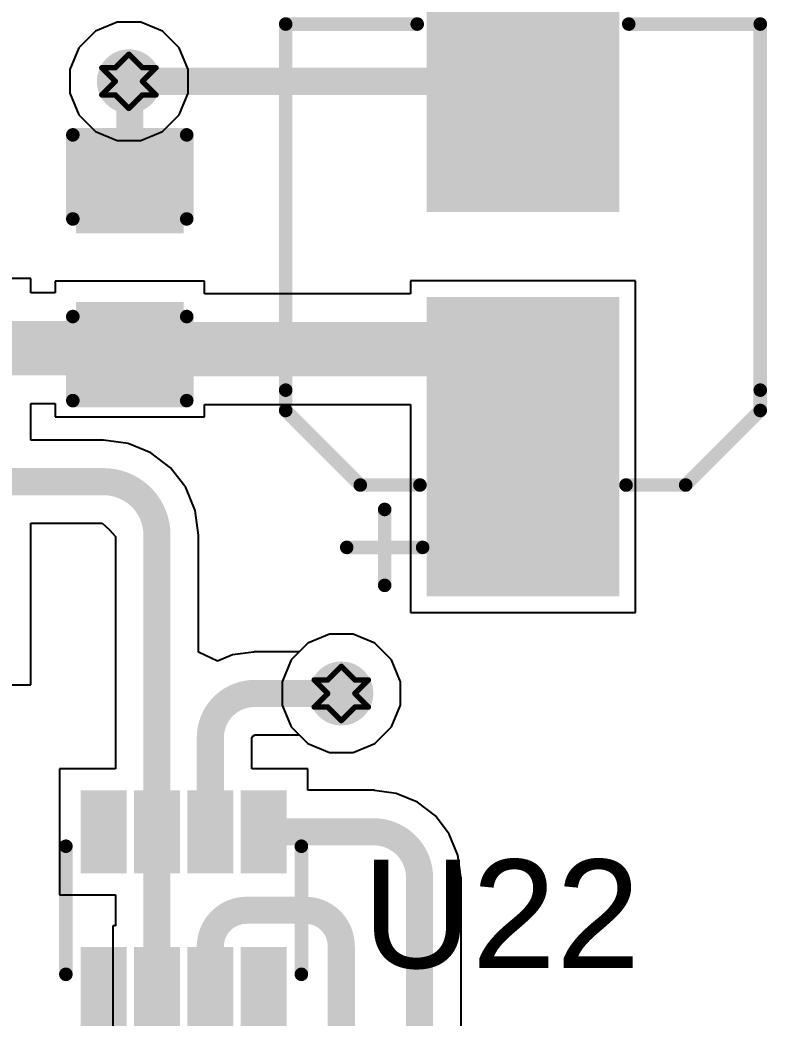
# Model space of a CAD drawing. Header units: inches. Extents: x 24 to 500, y 68 to 269.
# Drawn here: x 252.36 to 259.36, y 108.85 to 118.2 of the extents above; entities that cross this region are included whole.
import ezdxf

# ---------------------------------------------------------------- set-up
doc = ezdxf.new("R2010")
doc.units = ezdxf.units.IN
for name, color, linetype in [('Bottom Layer', 5, 'Continuous'), ('Drill Drawing', 1, 'Continuous'), ('Layer 1', 16, 'Continuous'), ('Layer 2', 76, 'Continuous'), ('Top Layer', 1, 'Continuous'), ('Top Overlay', 2, 'Continuous'), ('Top Paste', 8, 'Continuous'), ('Top Solder', 216, 'Continuous'), ('Via Holes', 16, 'Continuous')]:
    doc.layers.add(name, color=color, linetype=linetype)
doc.styles.add('Arial', font='', dxfattribs={"height": 0.2})
doc.styles.get('Arial').set_extended_font_data('Arial')

# ---------------------------------------------------------------- blocks, each defined once
blk = doc.blocks.new('SOT_583_5')
at = {"layer": 'Top Layer'}
for points in [[(-1.07, 0.91), (-0.4, 0.91), (-0.4, 0.59), (-1.07, 0.59)], [(0.4, 0.91), (1.07, 0.91), (1.07, 0.59), (0.4, 0.59)], [(-1.07, 0.41), (-0.4, 0.41), (-0.4, 0.09), (-1.07, 0.09)], [(0.4, 0.41), (1.07, 0.41), (1.07, 0.09), (0.4, 0.09)], [(-1.07, -0.09), (-0.4, -0.09), (-0.4, -0.41), (-1.07, -0.41)], [(0.4, -0.09), (1.07, -0.09), (1.07, -0.41), (0.4, -0.41)], [(-1.07, -0.59), (-0.4, -0.59), (-0.4, -0.91), (-1.07, -0.91)], [(0.4, -0.59), (1.07, -0.59), (1.07, -0.91), (0.4, -0.91)]]:
    blk.add_hatch(color=1, dxfattribs=at).paths.add_polyline_path(points)
at = {"layer": 'Top Paste'}
for points in [[(-1.07, 0.91), (-0.4, 0.91), (-0.4, 0.59), (-1.07, 0.59)], [(0.4, 0.91), (1.07, 0.91), (1.07, 0.59), (0.4, 0.59)], [(-1.07, 0.41), (-0.4, 0.41), (-0.4, 0.09), (-1.07, 0.09)], [(0.4, 0.41), (1.07, 0.41), (1.07, 0.09), (0.4, 0.09)], [(-1.07, -0.09), (-0.4, -0.09), (-0.4, -0.41), (-1.07, -0.41)], [(0.4, -0.09), (1.07, -0.09), (1.07, -0.41), (0.4, -0.41)], [(-1.07, -0.59), (-0.4, -0.59), (-0.4, -0.91), (-1.07, -0.91)], [(0.4, -0.59), (1.07, -0.59), (1.07, -0.91), (0.4, -0.91)]]:
    blk.add_hatch(color=8, dxfattribs=at).paths.add_polyline_path(points)
at = {"layer": 'Top Solder'}
for points in [[(-1.125, 0.965), (-0.345, 0.965), (-0.345, 0.535), (-1.125, 0.535)], [(0.345, 0.965), (1.125, 0.965), (1.125, 0.535), (0.345, 0.535)], [(-1.125, 0.465), (-0.345, 0.465), (-0.345, 0.035), (-1.125, 0.035)], [(0.345, 0.465), (1.125, 0.465), (1.125, 0.035), (0.345, 0.035)], [(-1.125, -0.035), (-0.345, -0.035), (-0.345, -0.465), (-1.125, -0.465)], [(0.345, -0.035), (1.125, -0.035), (1.125, -0.465), (0.345, -0.465)], [(-1.125, -0.535), (-0.345, -0.535), (-0.345, -0.965), (-1.125, -0.965)], [(0.345, -0.535), (1.125, -0.535), (1.125, -0.965), (0.345, -0.965)]]:
    blk.add_hatch(color=216, dxfattribs=at).paths.add_polyline_path(points)
at = {"layer": 'Top Overlay'}
for points in [[(-0.6, 1.103, 0.127, 0.127, 0), (0.6, 1.103, 0.127, 0.127, 0)], [(-1.3208, 0.889, 0.127, 0.127, 0), (-1.3208, 0.635, 0.127, 0.127, 0)], [(-1.3208, 0.889, 0.127, 0.127, 0), (-1.1938, 0.762, 0.127, 0.127, 0)], [(-1.1938, 0.762, 0.127, 0.127, 0), (-1.3208, 0.635, 0.127, 0.127, 0)], [(-0.6, -1.103, 0.127, 0.127, 0), (0.6, -1.103, 0.127, 0.127, 0)]]:
    blk.add_lwpolyline(points, format="xyseb", dxfattribs=at)
for points in [[(-0.6317, 1.103, 0.0635, 0.0635, 1), (-0.5682, 1.103, 0.0635, 0.0635, 1)], [(0.5682, 1.103, 0.0635, 0.0635, 1), (0.6317, 1.103, 0.0635, 0.0635, 1)], [(-1.3526, 0.889, 0.0635, 0.0635, 1), (-1.2891, 0.889, 0.0635, 0.0635, 1)], [(-1.3526, 0.889, 0.0635, 0.0635, 1), (-1.2891, 0.889, 0.0635, 0.0635, 1)], [(-1.2255, 0.762, 0.0635, 0.0635, 1), (-1.1621, 0.762, 0.0635, 0.0635, 1)], [(-1.2255, 0.762, 0.0635, 0.0635, 1), (-1.1621, 0.762, 0.0635, 0.0635, 1)], [(-1.3525, 0.635, 0.0635, 0.0635, 1), (-1.2891, 0.635, 0.0635, 0.0635, 1)], [(-1.3525, 0.635, 0.0635, 0.0635, 1), (-1.2891, 0.635, 0.0635, 0.0635, 1)], [(-0.6317, -1.103, 0.0635, 0.0635, 1), (-0.5682, -1.103, 0.0635, 0.0635, 1)], [(0.5682, -1.103, 0.0635, 0.0635, 1), (0.6317, -1.103, 0.0635, 0.0635, 1)]]:
    blk.add_lwpolyline(points, format="xyseb", close=True, dxfattribs=at)
blk = doc.blocks.new('RVT1E100M0405__18')
at = {"layer": 'Top Layer'}
for points in [[(-3.1, 0.8), (-0.5, 0.8), (-0.5, -0.8), (-3.1, -0.8)], [(0.5, 0.8), (3.1, 0.8), (3.1, -0.8), (0.5, -0.8)]]:
    blk.add_hatch(color=1, dxfattribs=at).paths.add_polyline_path(points)
at = {"layer": 'Top Paste'}
for points in [[(-3.1, 0.8), (-0.5, 0.8), (-0.5, -0.8), (-3.1, -0.8)], [(0.5, 0.8), (3.1, 0.8), (3.1, -0.8), (0.5, -0.8)]]:
    blk.add_hatch(color=8, dxfattribs=at).paths.add_polyline_path(points)
at = {"layer": 'Top Solder'}
for points in [[(-3.2016, 0.9016), (-0.3984, 0.9016), (-0.3984, -0.9016), (-3.2016, -0.9016)], [(0.3984, 0.9016), (3.2016, 0.9016), (3.2016, -0.9016), (0.3984, -0.9016)]]:
    blk.add_hatch(color=216, dxfattribs=at).paths.add_polyline_path(points)
at = {"layer": 'Top Overlay'}
for points in [[(-1.4605, 2.2225, 0.127, 0.127, 0), (-2.159, 1.524, 0.127, 0.127, 0)], [(-1.4605, 2.2225, 0.127, 0.127, 0), (-1.27, 2.2225, 0.127, 0.127, 0)], [(-1.27, 2.2225, 0.127, 0.127, 0), (2.159, 2.2225, 0.127, 0.127, 0)], [(2.159, 2.2225, 0.127, 0.127, 0), (2.159, 0.9906, 0.127, 0.127, 0)], [(-2.7432, 1.651, 0.127, 0.127, 0), (-2.7432, 0.9398, 0.127, 0.127, 0)], [(-2.159, 1.524, 0.127, 0.127, 0), (-2.159, 0.9652, 0.127, 0.127, 0)], [(-3.0988, 1.2954, 0.127, 0.127, 0), (-2.3876, 1.2954, 0.127, 0.127, 0)], [(-2.159, -0.9652, 0.127, 0.127, 0), (-2.159, -1.524, 0.127, 0.127, 0)], [(2.159, -0.9906, 0.127, 0.127, 0), (2.159, -2.2225, 0.127, 0.127, 0)], [(-2.159, -1.524, 0.127, 0.127, 0), (-1.4605, -2.2225, 0.127, 0.127, 0)], [(-1.4605, -2.2225, 0.127, 0.127, 0), (-1.27, -2.2225, 0.127, 0.127, 0)], [(-1.27, -2.2225, 0.127, 0.127, 0), (2.159, -2.2225, 0.127, 0.127, 0)]]:
    blk.add_lwpolyline(points, format="xyseb", dxfattribs=at)
for points in [[(-1.4923, 2.2225, 0.0635, 0.0635, 1), (-1.4287, 2.2225, 0.0635, 0.0635, 1)], [(-1.4923, 2.2225, 0.0635, 0.0635, 1), (-1.4287, 2.2225, 0.0635, 0.0635, 1)], [(-1.3017, 2.2225, 0.0635, 0.0635, 1), (-1.2383, 2.2225, 0.0635, 0.0635, 1)], [(-1.3017, 2.2225, 0.0635, 0.0635, 1), (-1.2383, 2.2225, 0.0635, 0.0635, 1)], [(2.1273, 2.2225, 0.0635, 0.0635, 1), (2.1907, 2.2225, 0.0635, 0.0635, 1)], [(2.1273, 2.2225, 0.0635, 0.0635, 1), (2.1907, 2.2225, 0.0635, 0.0635, 1)], [(-2.775, 1.651, 0.0635, 0.0635, 1), (-2.7115, 1.651, 0.0635, 0.0635, 1)], [(-2.1907, 1.524, 0.0635, 0.0635, 1), (-2.1273, 1.524, 0.0635, 0.0635, 1)], [(-2.1907, 1.524, 0.0635, 0.0635, 1), (-2.1273, 1.524, 0.0635, 0.0635, 1)], [(-3.1305, 1.2954, 0.0635, 0.0635, 1), (-3.0671, 1.2954, 0.0635, 0.0635, 1)], [(-2.4194, 1.2954, 0.0635, 0.0635, 1), (-2.3559, 1.2954, 0.0635, 0.0635, 1)], [(-2.1907, 0.9652, 0.0635, 0.0635, 1), (-2.1272, 0.9652, 0.0635, 0.0635, 1)], [(2.1273, 0.9906, 0.0635, 0.0635, 1), (2.1907, 0.9906, 0.0635, 0.0635, 1)], [(-2.775, 0.9398, 0.0635, 0.0635, 1), (-2.7115, 0.9398, 0.0635, 0.0635, 1)], [(-2.1907, -0.9652, 0.0635, 0.0635, 1), (-2.1272, -0.9652, 0.0635, 0.0635, 1)], [(2.1273, -0.9906, 0.0635, 0.0635, 1), (2.1907, -0.9906, 0.0635, 0.0635, 1)], [(-2.1907, -1.524, 0.0635, 0.0635, 1), (-2.1273, -1.524, 0.0635, 0.0635, 1)], [(-2.1907, -1.524, 0.0635, 0.0635, 1), (-2.1273, -1.524, 0.0635, 0.0635, 1)], [(-1.4923, -2.2225, 0.0635, 0.0635, 1), (-1.4287, -2.2225, 0.0635, 0.0635, 1)], [(-1.4923, -2.2225, 0.0635, 0.0635, 1), (-1.4287, -2.2225, 0.0635, 0.0635, 1)], [(-1.3017, -2.2225, 0.0635, 0.0635, 1), (-1.2383, -2.2225, 0.0635, 0.0635, 1)], [(-1.3017, -2.2225, 0.0635, 0.0635, 1), (-1.2383, -2.2225, 0.0635, 0.0635, 1)], [(2.1273, -2.2225, 0.0635, 0.0635, 1), (2.1907, -2.2225, 0.0635, 0.0635, 1)], [(2.1273, -2.2225, 0.0635, 0.0635, 1), (2.1907, -2.2225, 0.0635, 0.0635, 1)]]:
    blk.add_lwpolyline(points, format="xyseb", close=True, dxfattribs=at)
blk = doc.blocks.new('C___0603_19')
at = {"layer": 'Top Layer'}
for points in [[(-0.381, 0.4445), (-0.381, -0.4445), (-1.143, -0.4445), (-1.143, 0.4445)], [(1.143, 0.4445), (1.143, -0.4445), (0.381, -0.4445), (0.381, 0.4445)]]:
    blk.add_hatch(color=1, dxfattribs=at).paths.add_polyline_path(points)
at = {"layer": 'Top Paste'}
for points in [[(-0.381, 0.4445), (-0.381, -0.4445), (-1.143, -0.4445), (-1.143, 0.4445)], [(1.143, 0.4445), (1.143, -0.4445), (0.381, -0.4445), (0.381, 0.4445)]]:
    blk.add_hatch(color=8, dxfattribs=at).paths.add_polyline_path(points)
at = {"layer": 'Top Solder'}
for points in [[(-0.321, 0.5045), (-0.321, -0.5045), (-1.203, -0.5045), (-1.203, 0.5045)], [(1.203, 0.5045), (1.203, -0.5045), (0.321, -0.5045), (0.321, 0.5045)]]:
    blk.add_hatch(color=216, dxfattribs=at).paths.add_polyline_path(points)
at = {"layer": 'Top Overlay'}
for points in [[(-1.2446, -0.5334, 0.127, 0.127, 0), (-1.2446, 0.5334, 0.127, 0.127, 0)], [(-0.4572, 0.5334, 0.127, 0.127, 0), (-1.2446, 0.5334, 0.127, 0.127, 0)], [(1.2446, 0.5334, 0.127, 0.127, 0), (0.4572, 0.5334, 0.127, 0.127, 0)], [(1.2446, -0.5334, 0.127, 0.127, 0), (1.2446, 0.5334, 0.127, 0.127, 0)], [(-0.4572, -0.5334, 0.127, 0.127, 0), (-1.2446, -0.5334, 0.127, 0.127, 0)], [(1.2446, -0.5334, 0.127, 0.127, 0), (0.4572, -0.5334, 0.127, 0.127, 0)]]:
    blk.add_lwpolyline(points, format="xyseb", dxfattribs=at)
for points in [[(-1.2764, 0.5334, 0.0635, 0.0635, 1), (-1.2129, 0.5334, 0.0635, 0.0635, 1)], [(-1.2764, 0.5334, 0.0635, 0.0635, 1), (-1.2129, 0.5334, 0.0635, 0.0635, 1)], [(-0.489, 0.5334, 0.0635, 0.0635, 1), (-0.4255, 0.5334, 0.0635, 0.0635, 1)], [(0.4254, 0.5334, 0.0635, 0.0635, 1), (0.4889, 0.5334, 0.0635, 0.0635, 1)], [(1.2128, 0.5334, 0.0635, 0.0635, 1), (1.2764, 0.5334, 0.0635, 0.0635, 1)], [(1.2128, 0.5334, 0.0635, 0.0635, 1), (1.2764, 0.5334, 0.0635, 0.0635, 1)], [(-1.2764, -0.5334, 0.0635, 0.0635, 1), (-1.2129, -0.5334, 0.0635, 0.0635, 1)], [(-1.2764, -0.5334, 0.0635, 0.0635, 1), (-1.2129, -0.5334, 0.0635, 0.0635, 1)], [(-0.489, -0.5334, 0.0635, 0.0635, 1), (-0.4255, -0.5334, 0.0635, 0.0635, 1)], [(0.4254, -0.5334, 0.0635, 0.0635, 1), (0.4889, -0.5334, 0.0635, 0.0635, 1)], [(1.2128, -0.5334, 0.0635, 0.0635, 1), (1.2763, -0.5334, 0.0635, 0.0635, 1)], [(1.2128, -0.5334, 0.0635, 0.0635, 1), (1.2763, -0.5334, 0.0635, 0.0635, 1)]]:
    blk.add_lwpolyline(points, format="xyseb", close=True, dxfattribs=at)

msp = doc.modelspace()

# ---------------------------------------------------------------- hatches: boundary and pattern name
at = {"layer": 'Bottom Layer'}
h = msp.add_hatch(color=5, dxfattribs=at)
edge = h.paths.add_edge_path()
edge.add_arc((253.3822, 117.621), 0.3, 0, 360)
h = msp.add_hatch(color=5, dxfattribs=at)
edge = h.paths.add_edge_path()
edge.add_arc((255.3716, 111.887), 0.3, 0, 360)
at = {"layer": 'Layer 1'}
h = msp.add_hatch(color=16, dxfattribs=at)
edge = h.paths.add_edge_path()
edge.add_arc((253.3822, 117.621), 0.3, 0, 360)
h = msp.add_hatch(color=16, dxfattribs=at)
edge = h.paths.add_edge_path()
edge.add_arc((255.3716, 111.887), 0.3, 0, 360)
at = {"layer": 'Layer 2'}
h = msp.add_hatch(color=76, dxfattribs=at)
edge = h.paths.add_edge_path()
edge.add_arc((253.3822, 117.621), 0.3, 0, 360)
h = msp.add_hatch(color=76, dxfattribs=at)
edge = h.paths.add_edge_path()
edge.add_arc((255.3716, 111.887), 0.3, 0, 360)
at = {"layer": 'Top Layer'}
h = msp.add_hatch(color=1, dxfattribs=at)
edge = h.paths.add_edge_path()
edge.add_arc((253.3822, 117.621), 0.3, 0, 360)
h = msp.add_hatch(color=1, dxfattribs=at)
edge = h.paths.add_edge_path()
edge.add_arc((255.3716, 111.887), 0.3, 0, 360)
at = {"layer": 'Via Holes'}
h = msp.add_hatch(color=7, dxfattribs=at)
edge = h.paths.add_edge_path()
edge.add_arc((253.3822, 117.621), 0.15, 0, 360)
h = msp.add_hatch(color=7, dxfattribs=at)
edge = h.paths.add_edge_path()
edge.add_arc((255.3716, 111.887), 0.15, 0, 360)

# ---------------------------------------------------------------- linework, layer by layer
at = {"layer": 'Bottom Layer'}
for p, q in [((255.2614, 112.441), (255.0578, 112.3567)), ((255.4818, 112.441), (255.2614, 112.441)), ((255.6854, 112.3567), (255.4818, 112.441)), ((255.0578, 112.3567), (254.9019, 112.2008)), ((255.8413, 112.2008), (255.6854, 112.3567)), ((254.9019, 112.2008), (254.8176, 111.9972)), ((255.9256, 111.9972), (255.8413, 112.2008)), ((254.8176, 111.9972), (254.8176, 111.7768)), ((255.9256, 111.7768), (255.9256, 111.9972)), ((254.8176, 111.7768), (254.9019, 111.5732)), ((255.8413, 111.5732), (255.9256, 111.7768)), ((254.9019, 111.5732), (255.0578, 111.4173)), ((255.6854, 111.4173), (255.8413, 111.5732)), ((255.0578, 111.4173), (255.2614, 111.333)), ((255.4818, 111.333), (255.6854, 111.4173)), ((255.2614, 111.333), (255.4818, 111.333))]:
    msp.add_line(p, q, dxfattribs=at)
at = {"layer": 'Drill Drawing'}
for points in [[(253.2552, 117.748, 0.0508, 0.0508, 0), (253.3822, 117.875, 0.0508, 0.0508, 0)], [(253.3822, 117.875, 0.0508, 0.0508, 0), (253.5092, 117.748, 0.0508, 0.0508, 0)], [(253.1282, 117.748, 0.0508, 0.0508, 0), (253.2552, 117.621, 0.0508, 0.0508, 0)], [(253.1282, 117.748, 0.0508, 0.0508, 0), (253.2552, 117.748, 0.0508, 0.0508, 0)], [(253.5092, 117.748, 0.0508, 0.0508, 0), (253.6362, 117.748, 0.0508, 0.0508, 0)], [(253.5092, 117.621, 0.0508, 0.0508, 0), (253.6362, 117.748, 0.0508, 0.0508, 0)], [(253.1282, 117.494, 0.0508, 0.0508, 0), (253.2552, 117.621, 0.0508, 0.0508, 0)], [(253.5092, 117.621, 0.0508, 0.0508, 0), (253.6362, 117.494, 0.0508, 0.0508, 0)], [(253.1282, 117.494, 0.0508, 0.0508, 0), (253.2552, 117.494, 0.0508, 0.0508, 0)], [(253.2552, 117.494, 0.0508, 0.0508, 0), (253.3822, 117.367, 0.0508, 0.0508, 0)], [(253.3822, 117.367, 0.0508, 0.0508, 0), (253.5092, 117.494, 0.0508, 0.0508, 0)], [(253.5092, 117.494, 0.0508, 0.0508, 0), (253.6362, 117.494, 0.0508, 0.0508, 0)], [(255.2446, 112.014, 0.0508, 0.0508, 0), (255.3716, 112.141, 0.0508, 0.0508, 0)], [(255.3716, 112.141, 0.0508, 0.0508, 0), (255.4986, 112.014, 0.0508, 0.0508, 0)], [(255.1176, 112.014, 0.0508, 0.0508, 0), (255.2446, 111.887, 0.0508, 0.0508, 0)], [(255.1176, 112.014, 0.0508, 0.0508, 0), (255.2446, 112.014, 0.0508, 0.0508, 0)], [(255.4986, 112.014, 0.0508, 0.0508, 0), (255.6256, 112.014, 0.0508, 0.0508, 0)], [(255.4986, 111.887, 0.0508, 0.0508, 0), (255.6256, 112.014, 0.0508, 0.0508, 0)], [(255.1176, 111.76, 0.0508, 0.0508, 0), (255.2446, 111.887, 0.0508, 0.0508, 0)], [(255.4986, 111.887, 0.0508, 0.0508, 0), (255.6256, 111.76, 0.0508, 0.0508, 0)], [(255.1176, 111.76, 0.0508, 0.0508, 0), (255.2446, 111.76, 0.0508, 0.0508, 0)], [(255.2446, 111.76, 0.0508, 0.0508, 0), (255.3716, 111.633, 0.0508, 0.0508, 0)], [(255.3716, 111.633, 0.0508, 0.0508, 0), (255.4986, 111.76, 0.0508, 0.0508, 0)], [(255.4986, 111.76, 0.0508, 0.0508, 0), (255.6256, 111.76, 0.0508, 0.0508, 0)]]:
    msp.add_lwpolyline(points, format="xyseb", dxfattribs=at)
for points in [[(253.3695, 117.875, 0.0254, 0.0254, 1), (253.3949, 117.875, 0.0254, 0.0254, 1)], [(253.3695, 117.875, 0.0254, 0.0254, 1), (253.3949, 117.875, 0.0254, 0.0254, 1)], [(253.1155, 117.748, 0.0254, 0.0254, 1), (253.1409, 117.748, 0.0254, 0.0254, 1)], [(253.1155, 117.748, 0.0254, 0.0254, 1), (253.1409, 117.748, 0.0254, 0.0254, 1)], [(253.2425, 117.748, 0.0254, 0.0254, 1), (253.2679, 117.748, 0.0254, 0.0254, 1)], [(253.2425, 117.748, 0.0254, 0.0254, 1), (253.2679, 117.748, 0.0254, 0.0254, 1)], [(253.4965, 117.748, 0.0254, 0.0254, 1), (253.5219, 117.748, 0.0254, 0.0254, 1)], [(253.4965, 117.748, 0.0254, 0.0254, 1), (253.5219, 117.748, 0.0254, 0.0254, 1)], [(253.6235, 117.748, 0.0254, 0.0254, 1), (253.6489, 117.748, 0.0254, 0.0254, 1)], [(253.6235, 117.748, 0.0254, 0.0254, 1), (253.6489, 117.748, 0.0254, 0.0254, 1)], [(253.2425, 117.621, 0.0254, 0.0254, 1), (253.2679, 117.621, 0.0254, 0.0254, 1)], [(253.2425, 117.621, 0.0254, 0.0254, 1), (253.2679, 117.621, 0.0254, 0.0254, 1)], [(253.4965, 117.621, 0.0254, 0.0254, 1), (253.5219, 117.621, 0.0254, 0.0254, 1)], [(253.4965, 117.621, 0.0254, 0.0254, 1), (253.5219, 117.621, 0.0254, 0.0254, 1)], [(253.1155, 117.494, 0.0254, 0.0254, 1), (253.1409, 117.494, 0.0254, 0.0254, 1)], [(253.1155, 117.494, 0.0254, 0.0254, 1), (253.1409, 117.494, 0.0254, 0.0254, 1)], [(253.2425, 117.494, 0.0254, 0.0254, 1), (253.2679, 117.494, 0.0254, 0.0254, 1)], [(253.2425, 117.494, 0.0254, 0.0254, 1), (253.2679, 117.494, 0.0254, 0.0254, 1)], [(253.4965, 117.494, 0.0254, 0.0254, 1), (253.5219, 117.494, 0.0254, 0.0254, 1)], [(253.4965, 117.494, 0.0254, 0.0254, 1), (253.5219, 117.494, 0.0254, 0.0254, 1)], [(253.6235, 117.494, 0.0254, 0.0254, 1), (253.6489, 117.494, 0.0254, 0.0254, 1)], [(253.6235, 117.494, 0.0254, 0.0254, 1), (253.6489, 117.494, 0.0254, 0.0254, 1)], [(253.3695, 117.367, 0.0254, 0.0254, 1), (253.3949, 117.367, 0.0254, 0.0254, 1)], [(253.3695, 117.367, 0.0254, 0.0254, 1), (253.3949, 117.367, 0.0254, 0.0254, 1)], [(255.3589, 112.141, 0.0254, 0.0254, 1), (255.3843, 112.141, 0.0254, 0.0254, 1)], [(255.3589, 112.141, 0.0254, 0.0254, 1), (255.3843, 112.141, 0.0254, 0.0254, 1)], [(255.1049, 112.014, 0.0254, 0.0254, 1), (255.1303, 112.014, 0.0254, 0.0254, 1)], [(255.1049, 112.014, 0.0254, 0.0254, 1), (255.1303, 112.014, 0.0254, 0.0254, 1)], [(255.2319, 112.014, 0.0254, 0.0254, 1), (255.2573, 112.014, 0.0254, 0.0254, 1)], [(255.2319, 112.014, 0.0254, 0.0254, 1), (255.2573, 112.014, 0.0254, 0.0254, 1)], [(255.4859, 112.014, 0.0254, 0.0254, 1), (255.5113, 112.014, 0.0254, 0.0254, 1)], [(255.4859, 112.014, 0.0254, 0.0254, 1), (255.5113, 112.014, 0.0254, 0.0254, 1)], [(255.6129, 112.014, 0.0254, 0.0254, 1), (255.6383, 112.014, 0.0254, 0.0254, 1)], [(255.6129, 112.014, 0.0254, 0.0254, 1), (255.6383, 112.014, 0.0254, 0.0254, 1)], [(255.2319, 111.887, 0.0254, 0.0254, 1), (255.2573, 111.887, 0.0254, 0.0254, 1)], [(255.2319, 111.887, 0.0254, 0.0254, 1), (255.2573, 111.887, 0.0254, 0.0254, 1)], [(255.4859, 111.887, 0.0254, 0.0254, 1), (255.5113, 111.887, 0.0254, 0.0254, 1)], [(255.4859, 111.887, 0.0254, 0.0254, 1), (255.5113, 111.887, 0.0254, 0.0254, 1)], [(255.1049, 111.76, 0.0254, 0.0254, 1), (255.1303, 111.76, 0.0254, 0.0254, 1)], [(255.1049, 111.76, 0.0254, 0.0254, 1), (255.1303, 111.76, 0.0254, 0.0254, 1)], [(255.2319, 111.76, 0.0254, 0.0254, 1), (255.2573, 111.76, 0.0254, 0.0254, 1)], [(255.2319, 111.76, 0.0254, 0.0254, 1), (255.2573, 111.76, 0.0254, 0.0254, 1)], [(255.4859, 111.76, 0.0254, 0.0254, 1), (255.5113, 111.76, 0.0254, 0.0254, 1)], [(255.4859, 111.76, 0.0254, 0.0254, 1), (255.5113, 111.76, 0.0254, 0.0254, 1)], [(255.6129, 111.76, 0.0254, 0.0254, 1), (255.6383, 111.76, 0.0254, 0.0254, 1)], [(255.6129, 111.76, 0.0254, 0.0254, 1), (255.6383, 111.76, 0.0254, 0.0254, 1)], [(255.3589, 111.633, 0.0254, 0.0254, 1), (255.3843, 111.633, 0.0254, 0.0254, 1)], [(255.3589, 111.633, 0.0254, 0.0254, 1), (255.3843, 111.633, 0.0254, 0.0254, 1)]]:
    msp.add_lwpolyline(points, format="xyseb", close=True, dxfattribs=at)
at = {"layer": 'Layer 1'}
for p, q in [((255.2614, 112.441), (255.0578, 112.3567)), ((255.4818, 112.441), (255.2614, 112.441)), ((255.6854, 112.3567), (255.4818, 112.441)), ((255.0578, 112.3567), (254.9019, 112.2008)), ((255.8413, 112.2008), (255.6854, 112.3567)), ((254.9019, 112.2008), (254.8176, 111.9972)), ((255.9256, 111.9972), (255.8413, 112.2008)), ((254.8176, 111.9972), (254.8176, 111.7768)), ((255.9256, 111.7768), (255.9256, 111.9972)), ((254.8176, 111.7768), (254.9019, 111.5732)), ((255.8413, 111.5732), (255.9256, 111.7768)), ((254.9019, 111.5732), (255.0578, 111.4173)), ((255.6854, 111.4173), (255.8413, 111.5732)), ((255.0578, 111.4173), (255.2614, 111.333)), ((255.4818, 111.333), (255.6854, 111.4173)), ((255.2614, 111.333), (255.4818, 111.333))]:
    msp.add_line(p, q, dxfattribs=at)
at = {"layer": 'Layer 2'}
for p, q in [((253.0684, 118.0907), (252.9126, 117.9348)), ((253.272, 118.175), (253.0684, 118.0907)), ((253.4924, 118.175), (253.272, 118.175)), ((253.696, 118.0907), (253.4924, 118.175)), ((253.8519, 117.9348), (253.696, 118.0907)), ((252.9126, 117.9348), (252.8282, 117.7312)), ((253.9362, 117.7312), (253.8519, 117.9348)), ((252.8282, 117.7312), (252.8282, 117.5108)), ((253.9362, 117.5108), (253.9362, 117.7312)), ((252.8282, 117.5108), (252.9126, 117.3072)), ((253.8519, 117.3072), (253.9362, 117.5108)), ((252.9126, 117.3072), (253.0684, 117.1513)), ((253.696, 117.1513), (253.8519, 117.3072)), ((253.0684, 117.1513), (253.272, 117.067)), ((253.4924, 117.067), (253.696, 117.1513)), ((253.272, 117.067), (253.4924, 117.067))]:
    msp.add_line(p, q, dxfattribs=at)
at = {"layer": 'Top Layer'}
for p, q in [((252.4638, 115.775), (250.3357, 115.775)), ((252.4638, 115.6389), (252.4638, 115.775)), ((254.0889, 115.7478), (252.6919, 115.7478)), ((252.6919, 115.7478), (252.6919, 115.6389)), ((254.0889, 115.6308), (254.0889, 115.7478)), ((258.1274, 115.7524), (256.0194, 115.7524)), ((256.0194, 115.7524), (256.0194, 115.6308)), ((258.1274, 112.6444), (258.1274, 115.7524)), ((252.6919, 115.6389), (252.4638, 115.6389)), ((256.0194, 115.6308), (254.0889, 115.6308)), ((252.4638, 114.467), (252.4638, 114.603)), ((252.4638, 114.603), (252.6919, 114.603)), ((252.6919, 114.603), (252.6919, 114.4778)), ((254.0889, 114.4778), (254.0889, 114.5948)), ((254.0889, 114.5948), (256.0194, 114.5948)), ((256.0194, 114.5948), (256.0194, 112.6444)), ((252.4638, 114.2595), (252.4638, 114.467)), ((252.4638, 114.467), (252.4638, 114.467)), ((252.6919, 114.4778), (254.0889, 114.4778)), ((253.1448, 114.2595), (252.4638, 114.2595)), ((253.3748, 114.2293), (253.1448, 114.2596)), ((253.1448, 114.2596), (253.1448, 114.2595)), ((253.5891, 114.1405), (253.3748, 114.2293)), ((253.7731, 113.9993), (253.5891, 114.1405)), ((253.9144, 113.8153), (253.7731, 113.9993)), ((254.0031, 113.601), (253.9144, 113.8153)), ((254.0334, 113.371), (254.0031, 113.601)), ((252.4638, 113.275), (252.4638, 113.4825)), ((252.4638, 113.4825), (253.1306, 113.4825)), ((253.1306, 113.4825), (253.1972, 113.4234)), ((253.1972, 113.4234), (253.2563, 113.3568)), ((253.2563, 113.3568), (253.2563, 111.1801)), ((254.0333, 112.2751), (254.0333, 113.371)), ((254.0333, 113.371), (254.0334, 113.371)), ((252.4638, 111.967), (252.4638, 113.275)), ((252.4638, 113.275), (252.4638, 113.275)), ((256.0194, 112.6444), (258.1274, 112.6444)), ((255.2614, 112.441), (255.0578, 112.3567)), ((255.4818, 112.441), (255.2614, 112.441)), ((255.6854, 112.3567), (255.4818, 112.441)), ((255.0578, 112.3567), (254.9766, 112.2755)), ((255.8413, 112.2008), (255.6854, 112.3567)), ((254.2111, 112.1895), (254.0333, 112.2751)), ((254.3513, 112.2475), (254.2111, 112.1895)), ((254.5498, 112.2737), (254.3513, 112.2475)), ((254.5588, 112.2755), (254.5498, 112.2737)), ((254.9766, 112.2755), (254.5588, 112.2755)), ((255.9256, 111.9972), (255.8413, 112.2008)), ((252.0472, 111.967), (252.4638, 111.967)), ((255.9256, 111.7768), (255.9256, 111.9972)), ((255.8413, 111.5732), (255.9256, 111.7768)), ((255.6854, 111.4173), (255.8413, 111.5732)), ((254.5333, 111.1801), (254.5333, 111.473)), ((254.5333, 111.473), (254.5368, 111.473)), ((254.5368, 111.473), (254.5433, 111.4885)), ((254.5433, 111.4885), (254.5588, 111.495)), ((254.5588, 111.495), (254.5588, 111.4985)), ((254.5588, 111.4985), (254.9766, 111.4985)), ((254.9766, 111.4985), (255.0578, 111.4173)), ((255.0578, 111.4173), (255.2614, 111.333)), ((255.4818, 111.333), (255.6854, 111.4173)), ((255.2614, 111.333), (255.4818, 111.333)), ((253.2563, 111.1801), (252.7308, 111.1801)), ((252.7308, 111.1801), (252.7308, 110.0021)), ((254.5588, 111.1801), (254.5333, 111.1801)), ((255.0588, 111.1801), (254.5588, 111.1801)), ((254.5588, 111.1801), (254.5588, 111.1801)), ((255.0588, 110.9796), (255.0588, 111.1801)), ((255.6752, 110.9796), (255.0588, 110.9796)), ((255.6823, 110.9782), (255.6752, 110.9796)), ((255.8868, 110.9513), (255.6823, 110.9782)), ((256.0839, 110.8696), (255.8868, 110.9513)), ((256.2532, 110.7397), (256.0839, 110.8696)), ((256.3831, 110.5705), (256.2532, 110.7397)), ((256.4647, 110.3733), (256.3831, 110.5705)), ((256.4917, 110.1688), (256.4647, 110.3733)), ((256.4931, 110.1618), (256.4917, 110.1688)), ((256.4931, 107.142), (256.4931, 110.1618)), ((252.7308, 110.0021), (253.2563, 110.0021)), ((253.2563, 110.0021), (253.2563, 109.7101)), ((253.2563, 109.7101), (253.2308, 109.7101)), ((253.2308, 109.7101), (253.2308, 108.5321))]:
    msp.add_line(p, q, dxfattribs=at)
for points in [[(257.0734, 117.7984, 0.254, 0.254, -0.198912), (256.6451, 117.621, 0.254, 0.254, 0)], [(253.3822, 117.621, 0.254, 0.254, 0), (256.6451, 117.621, 0.254, 0.254, 0)], [(253.3822, 117.621, 0.254, 0.254, 0), (253.3904, 117.6128, 0.254, 0.254, 0)], [(253.3904, 116.6368, 0.254, 0.254, 0), (253.3904, 117.6128, 0.254, 0.254, 0)], [(251.3998, 115.121, 0.508, 0.508, 0), (253.3822, 115.121, 0.508, 0.508, 0)], [(253.3822, 115.121, 0.508, 0.508, 0), (253.3904, 115.1128, 0.508, 0.508, 0)], [(253.3904, 115.1128, 0.508, 0.508, 0), (256.4004, 115.1128, 0.508, 0.508, 0)], [(256.4004, 115.1128, 0.508, 0.508, 0), (257.0734, 114.4398, 0.508, 0.508, 0)], [(257.0734, 114.1984, 0.508, 0.508, 0), (257.0734, 114.4398, 0.508, 0.508, 0)], [(251.3997, 113.871, 0.254, 0.254, 0), (253.1448, 113.871, 0.254, 0.254, 0)], [(253.1448, 113.871, 0.254, 0.254, -0.414214), (253.6448, 113.371, 0.254, 0.254, 0)], [(253.6448, 110.5911, 0.254, 0.254, 0), (253.6448, 113.371, 0.254, 0.254, 0)], [(254.1448, 111.473, 0.254, 0.254, -0.414214), (254.5588, 111.887, 0.254, 0.254, 0)], [(254.5588, 111.887, 0.254, 0.254, 0), (255.3716, 111.887, 0.254, 0.254, 0)], [(254.1448, 110.5911, 0.254, 0.254, 0), (254.1448, 111.473, 0.254, 0.254, 0)], [(253.6448, 109.1211, 0.254, 0.254, 0), (253.6448, 110.5911, 0.254, 0.254, 0)], [(254.6448, 110.5911, 0.254, 0.254, 0), (255.6752, 110.5911, 0.254, 0.254, 0)], [(255.6752, 110.5911, 0.254, 0.254, -0.414214), (256.1046, 110.1618, 0.254, 0.254, 0)], [(256.1046, 106.507, 0.254, 0.254, 0), (256.1046, 110.1618, 0.254, 0.254, 0)], [(254.1448, 109.5161, 0.254, 0.254, -0.414214), (254.4848, 109.8561, 0.254, 0.254, 0)], [(254.4848, 109.8561, 0.254, 0.254, 0), (255.0358, 109.8561, 0.254, 0.254, 0)], [(255.0358, 109.8561, 0.254, 0.254, -0.414214), (255.3716, 109.5203, 0.254, 0.254, 0)], [(254.1448, 109.1211, 0.254, 0.254, 0), (254.1448, 109.5161, 0.254, 0.254, 0)], [(255.3716, 108.0516, 0.254, 0.254, 0), (255.3716, 109.5203, 0.254, 0.254, 0)], [(253.1448, 108.0516, 0.254, 0.254, 0), (253.1448, 109.1211, 0.254, 0.254, 0)], [(254.6448, 106.507, 0.254, 0.254, 0), (254.6448, 109.1211, 0.254, 0.254, 0)]]:
    msp.add_lwpolyline(points, format="xyseb", dxfattribs=at)
for points in [[(257.0099, 117.7984, 0.127, 0.127, 1), (257.1369, 117.7984, 0.127, 0.127, 1)], [(253.3187, 117.621, 0.127, 0.127, 1), (253.4457, 117.621, 0.127, 0.127, 1)], [(253.3187, 117.621, 0.127, 0.127, 1), (253.4457, 117.621, 0.127, 0.127, 1)], [(253.3269, 117.6128, 0.127, 0.127, 1), (253.4539, 117.6128, 0.127, 0.127, 1)], [(253.3269, 117.6128, 0.127, 0.127, 1), (253.4539, 117.6128, 0.127, 0.127, 1)], [(256.5816, 117.621, 0.127, 0.127, 1), (256.7086, 117.621, 0.127, 0.127, 1)], [(256.5816, 117.621, 0.127, 0.127, 1), (256.7086, 117.621, 0.127, 0.127, 1)], [(253.3269, 116.6368, 0.127, 0.127, 1), (253.4539, 116.6368, 0.127, 0.127, 1)], [(253.2552, 115.121, 0.254, 0.254, 1), (253.5092, 115.121, 0.254, 0.254, 1)], [(253.2552, 115.121, 0.254, 0.254, 1), (253.5092, 115.121, 0.254, 0.254, 1)], [(253.2634, 115.1128, 0.254, 0.254, 1), (253.5174, 115.1128, 0.254, 0.254, 1)], [(253.2634, 115.1128, 0.254, 0.254, 1), (253.5174, 115.1128, 0.254, 0.254, 1)], [(256.2734, 115.1128, 0.254, 0.254, 1), (256.5274, 115.1128, 0.254, 0.254, 1)], [(256.2734, 115.1128, 0.254, 0.254, 1), (256.5274, 115.1128, 0.254, 0.254, 1)], [(256.9464, 114.4398, 0.254, 0.254, 1), (257.2004, 114.4398, 0.254, 0.254, 1)], [(256.9464, 114.4398, 0.254, 0.254, 1), (257.2004, 114.4398, 0.254, 0.254, 1)], [(256.9464, 114.1984, 0.254, 0.254, 1), (257.2004, 114.1984, 0.254, 0.254, 1)], [(253.0813, 113.871, 0.127, 0.127, 1), (253.2083, 113.871, 0.127, 0.127, 1)], [(253.0813, 113.871, 0.127, 0.127, 1), (253.2083, 113.871, 0.127, 0.127, 1)], [(253.5813, 113.371, 0.127, 0.127, 1), (253.7083, 113.371, 0.127, 0.127, 1)], [(253.5813, 113.371, 0.127, 0.127, 1), (253.7083, 113.371, 0.127, 0.127, 1)], [(254.4953, 111.887, 0.127, 0.127, 1), (254.6223, 111.887, 0.127, 0.127, 1)], [(254.4953, 111.887, 0.127, 0.127, 1), (254.6223, 111.887, 0.127, 0.127, 1)], [(255.3081, 111.887, 0.127, 0.127, 1), (255.4351, 111.887, 0.127, 0.127, 1)], [(254.0813, 111.473, 0.127, 0.127, 1), (254.2083, 111.473, 0.127, 0.127, 1)], [(254.0813, 111.473, 0.127, 0.127, 1), (254.2083, 111.473, 0.127, 0.127, 1)], [(253.5813, 110.5911, 0.127, 0.127, 1), (253.7083, 110.5911, 0.127, 0.127, 1)], [(253.5813, 110.5911, 0.127, 0.127, 1), (253.7083, 110.5911, 0.127, 0.127, 1)], [(254.0813, 110.5911, 0.127, 0.127, 1), (254.2083, 110.5911, 0.127, 0.127, 1)], [(254.5813, 110.5911, 0.127, 0.127, 1), (254.7083, 110.5911, 0.127, 0.127, 1)], [(255.6117, 110.5911, 0.127, 0.127, 1), (255.7387, 110.5911, 0.127, 0.127, 1)], [(255.6117, 110.5911, 0.127, 0.127, 1), (255.7387, 110.5911, 0.127, 0.127, 1)], [(256.0411, 110.1618, 0.127, 0.127, 1), (256.1681, 110.1618, 0.127, 0.127, 1)], [(256.0411, 110.1618, 0.127, 0.127, 1), (256.1681, 110.1618, 0.127, 0.127, 1)], [(254.4213, 109.8561, 0.127, 0.127, 1), (254.5483, 109.8561, 0.127, 0.127, 1)], [(254.4213, 109.8561, 0.127, 0.127, 1), (254.5483, 109.8561, 0.127, 0.127, 1)], [(254.9723, 109.8561, 0.127, 0.127, 1), (255.0993, 109.8561, 0.127, 0.127, 1)], [(254.9723, 109.8561, 0.127, 0.127, 1), (255.0993, 109.8561, 0.127, 0.127, 1)], [(254.0813, 109.5161, 0.127, 0.127, 1), (254.2083, 109.5161, 0.127, 0.127, 1)], [(254.0813, 109.5161, 0.127, 0.127, 1), (254.2083, 109.5161, 0.127, 0.127, 1)], [(255.3081, 109.5203, 0.127, 0.127, 1), (255.4351, 109.5203, 0.127, 0.127, 1)], [(255.3081, 109.5203, 0.127, 0.127, 1), (255.4351, 109.5203, 0.127, 0.127, 1)], [(253.0813, 109.1211, 0.127, 0.127, 1), (253.2083, 109.1211, 0.127, 0.127, 1)], [(253.5813, 109.1211, 0.127, 0.127, 1), (253.7083, 109.1211, 0.127, 0.127, 1)], [(254.0813, 109.1211, 0.127, 0.127, 1), (254.2083, 109.1211, 0.127, 0.127, 1)], [(254.5813, 109.1211, 0.127, 0.127, 1), (254.7083, 109.1211, 0.127, 0.127, 1)]]:
    msp.add_lwpolyline(points, format="xyseb", close=True, dxfattribs=at)

# ---------------------------------------------------------------- block references
for name, p, rotation in [('RVT1E100M0405__18', (257.0734, 115.9984), 90), ('C___0603_19', (253.3904, 115.8748), 270), ('SOT_583_5', (253.8948, 109.8561), 90)]:
    msp.add_blockref(name, p, dxfattribs=dict(rotation=rotation))

# ---------------------------------------------------------------- texts
at = {"layer": 'Top Overlay', "style": 'Arial'}
msp.add_text('U22', height=1.016, dxfattribs=at).set_placement((255.569, 109.3151))

doc.saveas('drawing.dxf')
